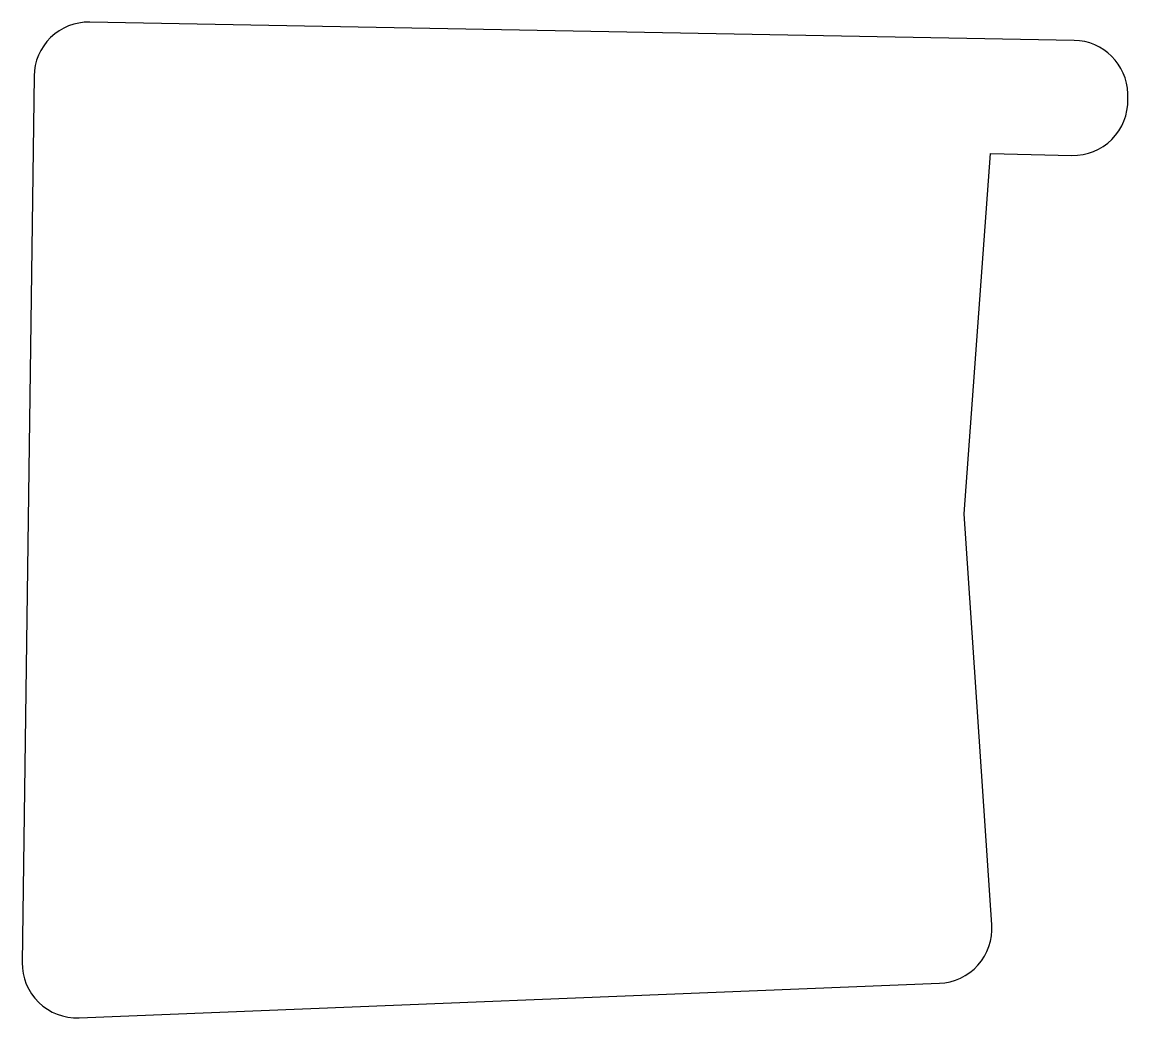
# Model space of a CAD drawing. Header units: metres. Extents: x 5.2 to 25.4, y 4.4 to 22.6.
import ezdxf

# ---------------------------------------------------------------- set-up
doc = ezdxf.new("R2010")
doc.units = ezdxf.units.M
doc.layers.get('0').update_dxf_attribs({"linetype": 'CONTINUOUS'})

msp = doc.modelspace()

# ---------------------------------------------------------------- linework, layer by layer
msp.add_lwpolyline([(22.897, 20.168), (24.385, 20.136, 0.427731), (25.406, 21.16), (25.404, 21.263, 0.40174), (24.423, 22.239), (6.44, 22.572, 0.415725), (5.422, 21.586), (5.205, 5.385, 0.430005), (6.245, 4.373), (21.963, 5.005, 0.422065), (22.921, 6.071), (22.417, 13.587)], format="xyb", close=True)

doc.saveas('drawing.dxf')
